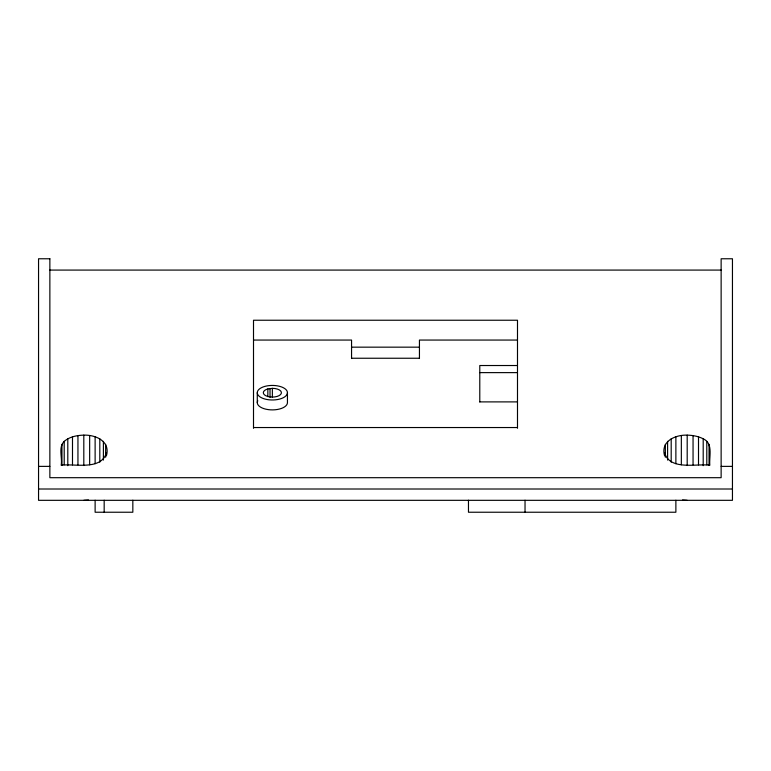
<?xml version="1.0" encoding="UTF-8"?>
<svg xmlns="http://www.w3.org/2000/svg" width="771" height="771" viewBox="0 0 771 771"><rect width="100%" height="100%" fill="white"/><g stroke="black" fill="none" stroke-linecap="round" stroke-linejoin="round"><path stroke-width="1.16" d="M106.427 455.777C110.571 441.224 95.691 434.719 83.808 435.133C76.888 435.316 69.602 436.733 64.205 441.359C58.037 447.672 62.624 457.56 61.179 465.241C74.218 463.342 101.078 470.917 106.427 452.779M664.573 452.779C669.922 470.917 696.782 463.342 709.821 465.241C708.935 456.471 713.551 443.537 703.2 438.786C698.247 436.251 692.715 435.258 687.192 435.133C675.309 434.719 660.429 441.224 664.573 455.777M267.836 388.931L272.365 388.343A9.05 4.366 0 0 1 281.338 392.14A9.05 4.366 0 0 1 274.707 396.93L272.365 397.075A9.05 4.366 0 0 1 263.624 393.836A9.05 4.366 0 0 1 267.836 388.931L267.836 396.641M83.808 500.321L88.492 499.984M49.864 270.081L721.136 270.081M253.505 340.059L351.557 340.059L351.557 358.525M517.495 340.059L419.443 340.059L419.443 358.525M351.557 347.162L419.443 347.162M351.557 358.245L419.443 358.245M517.495 365.521L479.784 365.521L479.784 401.951M479.784 372.624L517.495 372.624M479.784 401.893L517.495 401.893M253.505 427.539L517.495 427.539M38.55 466.378L49.864 466.378M721.136 466.378L732.45 466.378M38.55 489.007L732.45 489.007M682.508 499.984L687.192 500.321M709.05 444.366L709.05 465.414M706.795 441.359L706.795 464.749M703.2 438.786L703.2 465.684M698.507 436.8L698.507 464.874M693.052 435.557L693.052 464.797M687.192 435.133L687.192 465.539M681.342 435.557L681.342 464.797M675.878 436.8L675.878 463.699M675.878 500.234L675.878 512.233L468.469 512.233L468.469 500.215M671.194 438.786L671.194 462.176M667.599 441.359L667.599 460.075M665.344 444.366L665.344 457.232M525.032 500.215L525.032 512.233M517.495 428.213L517.495 320.235L253.505 320.235L253.505 428.29M287.448 392.709A15.083 7.276 0 0 1 264.819 399.012A15.083 7.276 0 0 1 264.819 386.406A15.083 7.276 0 0 1 287.448 392.709L287.448 402.626A15.083 7.276 0 0 1 270.399 409.835A15.083 7.276 0 0 1 257.793 400.737M272.365 388.343L272.365 397.152M270.023 388.497L270.023 397.306M257.283 392.709L257.283 402.626M132.834 500.215L132.834 512.233L95.122 512.233L95.122 500.215M105.656 444.366L105.656 457.232M104.172 500.215L104.172 512.233M103.401 441.359L103.401 460.075M99.806 438.786L99.806 462.176M95.122 436.8L95.122 463.699M89.658 435.557L89.658 464.797M83.808 435.133L83.808 465.539M77.948 435.557L77.948 464.797M72.493 436.8L72.493 464.874M67.8 438.786L67.8 465.684M64.205 441.359L64.205 464.749M61.95 444.366L61.95 465.414M49.864 258.767L38.55 258.767L38.55 500.321L732.45 500.321L732.45 258.767L721.136 258.767L721.136 477.692L49.864 477.692L49.864 258.767"/></g></svg>
